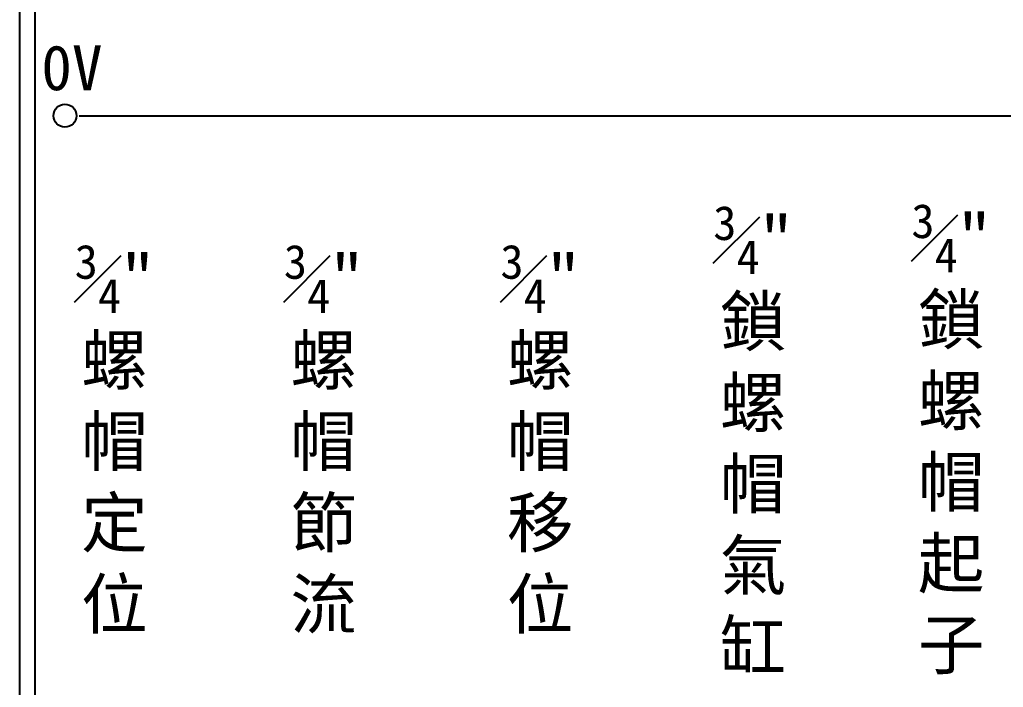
# Model space of a CAD drawing. Extents: x 926 to 1213, y 3 to 207.
# Drawn here: x 925.7 to 1004.4, y 54.2 to 107.6 of the extents above; entities that cross this region are included whole.
import ezdxf

# ---------------------------------------------------------------- set-up
doc = ezdxf.new("R2010")
doc.units = 0
doc.layers.add('圖框層', color=7, linetype='CONTINUOUS')
doc.layers.add('標尺寸層', color=3, linetype='CONTINUOUS')
doc.styles.add('CNS', font='romanc.shx', dxfattribs={"bigfont": 'chineset.shx'})
doc.styles.add('STSL', font='KAIU.TTF')

msp = doc.modelspace()

# ---------------------------------------------------------------- linework, layer by layer
at = {"layer": '圖框層', "color": 7}
for p, q in [((925.742, 3), (925.742, 206.969)), ((926.992, 4.25), (926.992, 205.719))]:
    msp.add_line(p, q, dxfattribs=at)
at = {"layer": '標尺寸層', "color": 7}
msp.add_line((930.49, 99.958), (1208.361, 99.958), dxfattribs=at)
msp.add_circle((929.363, 99.958), 0.92, dxfattribs=at)

# ---------------------------------------------------------------- texts
at = {"layer": '圖框層', "color": 4, "style": 'STSL'}
msp.add_text('0V', height=3.6, dxfattribs=at).set_placement((927.474, 102))
at = {"layer": '標尺寸層', "color": 7, "char_height": 3.9, "width": 2.84806, "attachment_point": 5, "style": 'CNS'}
for s, insert in [('\\A1;{\\fDFKai-SB|b0|i0|c136|p65;\\H0.7x;\\S3#4;\\H1.429x;"\\H0.9997x;\\P鎖螺帽起子}', (1000.247, 74.094)), ('\\A1;{\\fDFKai-SB|b0|i0|c136|p65;\\H0.7x;\\S3#4;\\H1.429x;"\\H0.9997x;\\P鎖螺帽氣缸}', (984.4, 74.094)), ('\\A1;{\\fDFKai-SB|b0|i0|c136|p65;\\H0.7x;\\S3#4;\\H1.429x;"\\H0.9997x;\\P螺帽定位}', (933.322, 74.094)), ('\\A1;{\\fDFKai-SB|b0|i0|c136|p65;\\H0.7x;\\S3#4;\\H1.429x;"\\H0.9997x;\\P螺帽節流}', (950.054, 74.094)), ('\\A1;{\\fDFKai-SB|b0|i0|c136|p65;\\H0.7x;\\S3#4;\\H1.429x;"\\H0.9997x;\\P螺帽移位}', (967.374, 74.094))]:
    msp.add_mtext(s, dxfattribs=dict(at, insert=insert))

doc.saveas('drawing.dxf')
